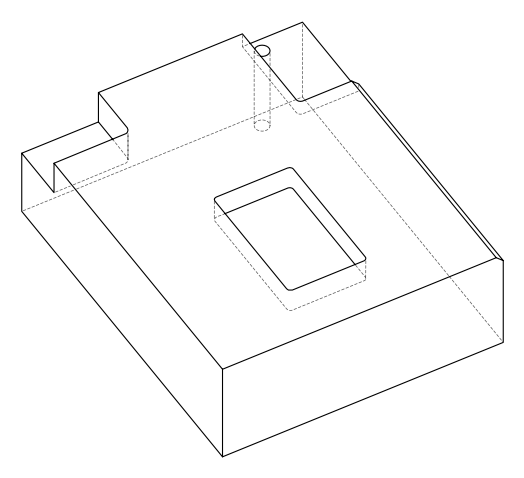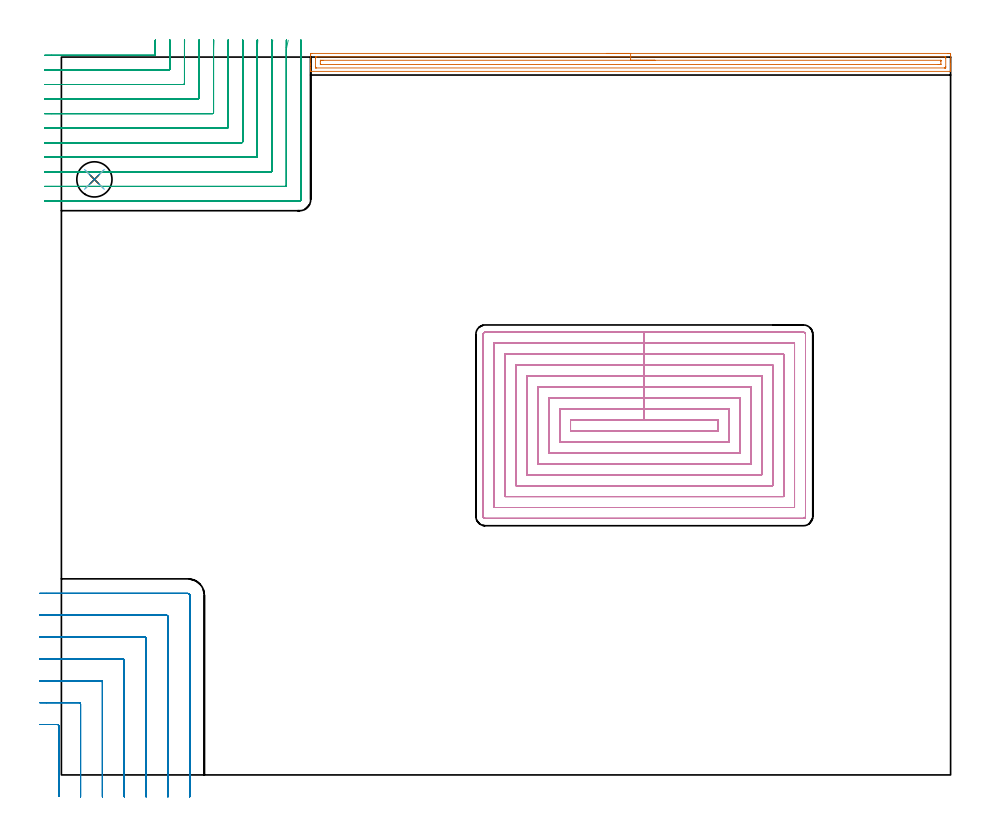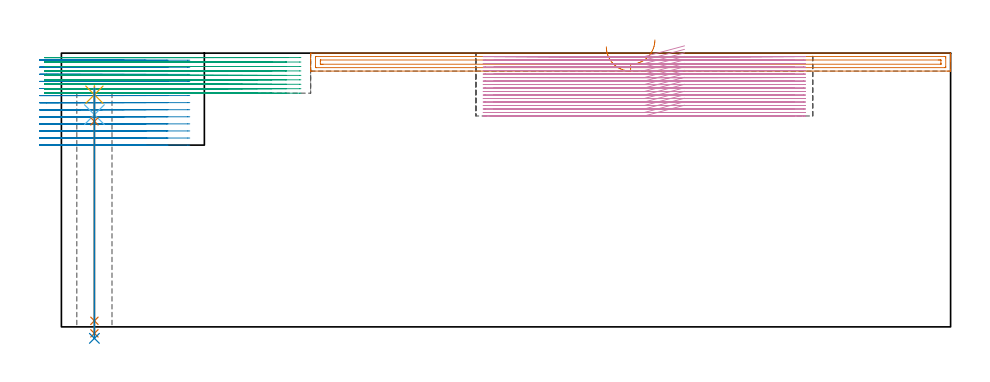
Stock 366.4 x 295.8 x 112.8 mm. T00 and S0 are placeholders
(PLAN: 8 operations, 7 tool changes, 142.6 min)
(1 AREA_MILL | FG_CHAMFER_SURFACE | UGT0205_001 | 6.53 min | 7349 mm3)
(2 MILL_CORNER_NOTCH_RECTANGULAR | CORNER_NOTCH_RECTANGULAR | NXT0201_011 | Follow Part, ap 3, ae 75% | 18.9 min | 180014 mm3)
(3 MILL_CORNER_NOTCH_RECTANGULAR_1 | CORNER_NOTCH_RECTANGULAR_1 | UGT0201_007 | Follow Part, ap 2, ae 75% | 24.54 min | 107086 mm3)
(4 MILL_RECTANGULAR_POCKET | POCKET_RECTANGULAR_STRAIGHT | NXT0201_008 | Follow Part, ap 1.5, ae 75% | 91.69 min | 297049 mm3)
(5 SPOT_DRILL | STEP1HOLE | NXT0321_9005460120000 | 0.03 min | 16 mm3)
(6 DRILL_BLIND_HOLE_INTO_CENTER | STEP1HOLE | NXT0301_030 | 0.05 min | 180 mm3)
(7 GUN_DRILL_THROUGH_HOLE | STEP1HOLE | UGT0307_001 | 0.47 min | 1703 mm3)
(8 SPADE_DRILL_TO_ENLARGE_THROUGH_HOLE | STEP1HOLE | UGT0306_005 | 0.42 min | 13968 mm3)
(TOOL UGT0205_001 | Chamfer Mill 20 x 3 x 45 deg. | D20 FL50 Z2)
(TOOL NXT0201_011 | ENDMILL 12mm [2P460-1200-NA 1630] | D12 FL38 Z6)
(TOOL UGT0201_007 | End Mill 8 mm | D8 FL19 Z4)
(TOOL NXT0201_008 | ENDMILL 6mm [2P460-0600-NA 1630] | D6 FL26 Z6)
(TOOL NXT0321_9005460120000 | NC Spot Drill, 142deg, 12mm, Carbide, Uncoated | D12 PA142 FL30 Z2)
(TOOL NXT0301_030 | Carbide Drill 5.9mm [860.1-0590-018A1-MM 2214] | D5.9 PA140 FL28 Z2)
(TOOL UGT0307_001 | Gun Drill 5 mm | D5 PA130 FL24 Z1)
(TOOL UGT0306_005 | Spade Drill 14.5mm | D14.5 PA132 FL10 Z2)
(OP 1 AREA_MILL)
G17 G21 G94 G90
T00 M6
G54
G17 G0 G90 X224.55 Y297.3 S1061 M3
G43 Z122.8 H0
Z115.4
G94 G1 X224.588 Z114.528 F250.
X224.702 Z113.664
X224.891 Z112.812
X225.153 Z111.98
X225.487 Z111.174
X225.89 Z110.4
X226.358 Z109.664
X226.89 Z108.972
X227.479 Z108.329
X228.122 Z107.74
X228.814 Z107.209
X229.55 Z106.74
X230.324 Z106.337
X231.13 Z106.003
X231.962 Z105.741
X232.814 Z105.552
X233.678 Z105.438
X234.55 Z105.4
X365.206
X365.79 Y297.299 Z105.401
X366.367 Y297.293 Z105.404
X366.393 Y297.291 Z105.406
X366.4 Y296.718 Z105.979
Y293.155 Z109.54
Y292.591 Z110.106
Y292.264 Z110.432
Y291.7 Z110.997
Y291.373 Z111.322
Y290.719 Z111.98
Y290.327 Z112.372
Y289.95 Z112.741
X366.39 Y289.902 Z112.788
X366.236 Y289.9 Z112.8
X102.864
X102.71 Y289.903 Z112.788
X102.707 Y289.948 Z112.743
X102.7 Y290.327 Z112.372
Y290.719 Z111.98
Y291.373 Z111.322
Y292.591 Z110.106
Y293.155 Z109.54
Y296.436 Z106.261
X102.702 Y296.718 Z105.979
X102.707 Y297.291 Z105.406
X102.733 Y297.293 Z105.404
X103.31 Y297.3 Z105.4
X234.55
Y295.886 Z106.814
X364.063 Y295.885 Z106.815
X364.181 Y295.883 Z106.817
X364.39 Y295.876 Z106.824
X364.393 Y295.827 Z106.873
X364.399 Y295.433 Z107.267
Y291.87 Z110.83
X364.393 Y291.373 Z111.327
X364.39 Y291.33 Z111.37
X364.239 Y291.32 Z111.38
X364.122 Y291.315 Z111.385
X364.063 Y291.314 Z111.386
X364.004
X105.037 Y291.315 Z111.385
X104.919 Y291.317 Z111.383
X104.71 Y291.324 Z111.376
X104.707 Y291.373 Z111.327
X104.701 Y291.767 Z110.933
Y295.33 Z107.37
X104.707 Y295.827 Z106.873
X104.71 Y295.87 Z106.83
X104.861 Y295.88 Z106.82
X104.978 Y295.885 Z106.815
X105.037 Y295.886 Z106.814
X105.096
X234.55
Y294.472 Z108.228
X362.219 Y294.471 Z108.229
X362.361 Y294.47 Z108.23
X362.384 Y294.468 Z108.232
X362.389 Y294.466 Z108.234
X362.393 Y294.443 Z108.257
X362.397 Y294.347 Z108.353
X362.399 Y294.226 Z108.474
X362.4 Y294.045 Z108.655
X362.399 Y292.975 Z109.725
X362.393 Y292.793 Z109.907
X362.39 Y292.745 Z109.955
X362.375 Y292.735 Z109.965
X362.325 Y292.733 Z109.967
X362.219 Y292.731 Z109.969
X361.753 Y292.729 Z109.971
X361.326 Y292.728 Z109.972
X106.881 Y292.729 Z109.971
X106.739 Y292.73 Z109.97
X106.716 Y292.732 Z109.968
X106.711 Y292.734 Z109.966
X106.708 Y292.757 Z109.943
X106.703 Y292.853 Z109.847
X106.701 Y292.974 Z109.726
X106.7 Y293.155 Z109.545
X106.701 Y294.225 Z108.475
X106.707 Y294.407 Z108.293
X106.71 Y294.455 Z108.245
X106.725 Y294.465 Z108.235
X106.775 Y294.467 Z108.233
X106.881 Y294.469 Z108.231
X107.347 Y294.471 Z108.229
X107.774
X234.55 Y294.472 Z108.228
X235.422 Z108.267
X236.286 Z108.38
X237.138 Z108.569
X237.97 Z108.832
X238.776 Z109.165
X239.55 Z109.568
X240.286 Z110.037
X240.978 Z110.568
X241.621 Z111.157
X242.21 Z111.801
X242.742 Z112.493
X243.21 Z113.228
X243.613 Z114.002
X243.947 Z114.808
X244.209 Z115.64
X244.398 Z116.492
X244.512 Z117.357
X244.55 Z118.228
G0 Z122.8
M5
M2
(OP 2 MILL_CORNER_NOTCH_RECTANGULAR)
G17 G21 G94 G90
T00 M6
G54
G17 G0 G90 X-1.1 Y-8.898 S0 M3
G43 Z122.8 H1
Z109.885
G94 G1 Y-5.898 F250.
Y20.205 F500.
G3 X-1.695 Y20.8 R0.6
G1 X-6.
X-9. F250.
G0 Z122.8
X7.9 Y-9.
Z109.885
G1 Y-6.
Y29.204 F500.
G3 X7.304 Y29.8 R0.6
G1 X-6.
X-9. F250.
G0 Z122.8
X16.9 Y-9.
Z109.885
G1 Y-6.
Y38.204 F500.
G3 X16.304 Y38.8 R0.6
G1 X-6.
X-9. F250.
G0 Z122.8
X25.9 Y-9.
Z109.885
G1 Y-6.
Y47.204 F500.
G3 X25.304 Y47.8 R0.6
G1 X-6.
X-9. F250.
G0 Z122.8
X34.9 Y-9.
Z109.885
G1 Y-6.
Y56.204 F500.
G3 X34.304 Y56.8 R0.6
G1 X-6.
X-9. F250.
G0 Z122.8
X43.9 Y-9.
Z109.885
G1 Y-6.
Y65.203 F500.
G3 X43.303 Y65.8 R0.6
G1 X-6.
X-9. F250.
G0 Z122.8
X52.9 Y-9.
Z109.885
G1 Y-6.
Y74. F500.
G3 X52.1 Y74.8 R0.8
G1 X-6.
X-9. F250.
G0 Z122.8
X-1.1 Y-8.898
Z106.969
G1 Y-5.898
Y20.205 F500.
G3 X-1.695 Y20.8 R0.6
G1 X-6.
X-9. F250.
G0 Z122.8
X7.9 Y-9.
Z106.969
G1 Y-6.
Y29.204 F500.
G3 X7.304 Y29.8 R0.6
G1 X-6.
X-9. F250.
G0 Z122.8
X16.9 Y-9.
Z106.969
G1 Y-6.
Y38.204 F500.
G3 X16.304 Y38.8 R0.6
G1 X-6.
X-9. F250.
G0 Z122.8
X25.9 Y-9.
Z106.969
G1 Y-6.
Y47.204 F500.
G3 X25.304 Y47.8 R0.6
G1 X-6.
X-9. F250.
G0 Z122.8
X34.9 Y-9.
Z106.969
G1 Y-6.
Y56.204 F500.
G3 X34.304 Y56.8 R0.6
G1 X-6.
X-9. F250.
G0 Z122.8
X43.9 Y-9.
Z106.969
G1 Y-6.
Y65.203 F500.
G3 X43.303 Y65.8 R0.6
G1 X-6.
X-9. F250.
G0 Z122.8
X52.9 Y-9.
Z106.969
G1 Y-6.
Y74. F500.
G3 X52.1 Y74.8 R0.8
G1 X-6.
X-9. F250.
G0 Z122.8
X-1.1 Y-8.898
Z104.054
G1 Y-5.898
Y20.205 F500.
G3 X-1.695 Y20.8 R0.6
G1 X-6.
X-9. F250.
G0 Z122.8
X7.9 Y-9.
Z104.054
G1 Y-6.
Y29.204 F500.
G3 X7.304 Y29.8 R0.6
G1 X-6.
X-9. F250.
G0 Z122.8
X16.9 Y-9.
Z104.054
G1 Y-6.
Y38.204 F500.
G3 X16.304 Y38.8 R0.6
G1 X-6.
X-9. F250.
G0 Z122.8
X25.9 Y-9.
Z104.054
G1 Y-6.
Y47.204 F500.
G3 X25.304 Y47.8 R0.6
G1 X-6.
X-9. F250.
G0 Z122.8
X34.9 Y-9.
Z104.054
G1 Y-6.
Y56.204 F500.
G3 X34.304 Y56.8 R0.6
G1 X-6.
X-9. F250.
G0 Z122.8
X43.9 Y-9.
Z104.054
G1 Y-6.
Y65.204 F500.
G3 X43.304 Y65.8 R0.6
G1 X-6.
X-9. F250.
G0 Z122.8
X52.9 Y-9.
Z104.054
G1 Y-6.
Y74. F500.
G3 X52.1 Y74.8 R0.8
G1 X-6.
X-9. F250.
G0 Z122.8
X-1.1 Y-8.898
Z101.138
G1 Y-5.898
Y20.205 F500.
G3 X-1.695 Y20.8 R0.6
G1 X-6.
X-9. F250.
G0 Z122.8
X7.9 Y-9.
Z101.138
G1 Y-6.
Y29.204 F500.
G3 X7.304 Y29.8 R0.6
G1 X-6.
X-9. F250.
G0 Z122.8
X16.9 Y-9.
Z101.138
G1 Y-6.
Y38.204 F500.
G3 X16.304 Y38.8 R0.6
G1 X-6.
X-9. F250.
G0 Z122.8
X25.9 Y-9.
Z101.138
G1 Y-6.
Y47.204 F500.
G3 X25.304 Y47.8 R0.6
G1 X-6.
X-9. F250.
G0 Z122.8
X34.9 Y-9.
Z101.138
G1 Y-6.
Y56.204 F500.
G3 X34.304 Y56.8 R0.6
G1 X-6.
X-9. F250.
G0 Z122.8
X43.9 Y-9.
Z101.138
G1 Y-6.
Y65.204 F500.
G3 X43.304 Y65.8 R0.6
G1 X-6.
X-9. F250.
G0 Z122.8
X52.9 Y-9.
Z101.138
G1 Y-6.
Y74. F500.
G3 X52.1 Y74.8 R0.8
G1 X-6.
X-9. F250.
G0 Z122.8
X-1.1 Y-8.898
Z98.223
G1 Y-5.898
Y20.205 F500.
G3 X-1.695 Y20.8 R0.6
G1 X-6.
X-9. F250.
G0 Z122.8
X7.9 Y-9.
Z98.223
G1 Y-6.
Y29.204 F500.
G3 X7.304 Y29.8 R0.6
G1 X-6.
X-9. F250.
G0 Z122.8
X16.9 Y-9.
Z98.223
G1 Y-6.
Y38.204 F500.
G3 X16.304 Y38.8 R0.6
G1 X-6.
X-9. F250.
G0 Z122.8
X25.9 Y-9.
Z98.223
G1 Y-6.
Y47.204 F500.
G3 X25.304 Y47.8 R0.6
G1 X-6.
X-9. F250.
G0 Z122.8
X34.9 Y-9.
Z98.223
G1 Y-6.
Y56.204 F500.
G3 X34.304 Y56.8 R0.6
G1 X-6.
X-9. F250.
G0 Z122.8
X43.9 Y-9.
Z98.223
G1 Y-6.
Y65.204 F500.
G3 X43.304 Y65.8 R0.6
G1 X-6.
X-9. F250.
G0 Z122.8
X52.9 Y-9.
Z98.223
G1 Y-6.
Y74. F500.
G3 X52.1 Y74.8 R0.8
G1 X-6.
X-9. F250.
G0 Z122.8
X-1.1 Y-8.898
Z95.308
G1 Y-5.898
Y20.205 F500.
G3 X-1.695 Y20.8 R0.6
G1 X-6.
X-9. F250.
G0 Z122.8
X7.9 Y-9.
Z95.308
G1 Y-6.
Y29.204 F500.
G3 X7.304 Y29.8 R0.6
G1 X-6.
X-9. F250.
G0 Z122.8
X16.9 Y-9.
Z95.308
G1 Y-6.
Y38.204 F500.
G3 X16.304 Y38.8 R0.6
G1 X-6.
X-9. F250.
G0 Z122.8
X25.9 Y-9.
Z95.308
G1 Y-6.
Y47.204 F500.
G3 X25.304 Y47.8 R0.6
G1 X-6.
X-9. F250.
G0 Z122.8
X34.9 Y-9.
Z95.308
G1 Y-6.
Y56.204 F500.
G3 X34.304 Y56.8 R0.6
G1 X-6.
X-9. F250.
G0 Z122.8
X43.9 Y-9.
Z95.308
G1 Y-6.
Y65.204 F500.
G3 X43.304 Y65.8 R0.6
G1 X-6.
X-9. F250.
G0 Z122.8
X52.9 Y-9.
Z95.308
G1 Y-6.
Y74. F500.
G3 X52.1 Y74.8 R0.8
G1 X-6.
X-9. F250.
G0 Z122.8
X-1.1 Y-8.898
Z92.392
G1 Y-5.898
Y20.205 F500.
G3 X-1.695 Y20.8 R0.6
G1 X-6.
X-9. F250.
G0 Z122.8
X7.9 Y-9.
Z92.392
G1 Y-6.
Y29.204 F500.
G3 X7.304 Y29.8 R0.6
G1 X-6.
X-9. F250.
G0 Z122.8
X16.9 Y-9.
Z92.392
G1 Y-6.
Y38.204 F500.
G3 X16.304 Y38.8 R0.6
G1 X-6.
X-9. F250.
G0 Z122.8
X25.9 Y-9.
Z92.392
G1 Y-6.
Y47.204 F500.
G3 X25.304 Y47.8 R0.6
G1 X-6.
X-9. F250.
G0 Z122.8
X34.9 Y-9.
Z92.392
G1 Y-6.
Y56.204 F500.
G3 X34.304 Y56.8 R0.6
G1 X-6.
X-9. F250.
G0 Z122.8
X43.9 Y-9.
Z92.392
G1 Y-6.
Y65.204 F500.
G3 X43.304 Y65.8 R0.6
G1 X-6.
X-9. F250.
G0 Z122.8
X52.9 Y-9.
Z92.392
G1 Y-6.
Y74. F500.
G3 X52.1 Y74.8 R0.8
G1 X-6.
X-9. F250.
G0 Z122.8
X-1.1 Y-8.898
Z89.477
G1 Y-5.898
Y20.205 F500.
G3 X-1.695 Y20.8 R0.6
G1 X-6.
X-9. F250.
G0 Z122.8
X7.9 Y-9.
Z89.477
G1 Y-6.
Y29.204 F500.
G3 X7.304 Y29.8 R0.6
G1 X-6.
X-9. F250.
G0 Z122.8
X16.9 Y-9.
Z89.477
G1 Y-6.
Y38.204 F500.
G3 X16.304 Y38.8 R0.6
G1 X-6.
X-9. F250.
G0 Z122.8
X25.9 Y-9.
Z89.477
G1 Y-6.
Y47.204 F500.
G3 X25.304 Y47.8 R0.6
G1 X-6.
X-9. F250.
G0 Z122.8
X34.9 Y-9.
Z89.477
G1 Y-6.
Y56.204 F500.
G3 X34.304 Y56.8 R0.6
G1 X-6.
X-9. F250.
G0 Z122.8
X43.9 Y-9.
Z89.477
G1 Y-6.
Y65.204 F500.
G3 X43.304 Y65.8 R0.6
G1 X-6.
X-9. F250.
G0 Z122.8
X52.9 Y-9.
Z89.477
G1 Y-6.
Y74. F500.
G3 X52.1 Y74.8 R0.8
G1 X-6.
X-9. F250.
G0 Z122.8
X-1.1 Y-8.898
Z86.562
G1 Y-5.898
Y20.205 F500.
G3 X-1.695 Y20.8 R0.6
G1 X-6.
X-9. F250.
G0 Z122.8
X7.9 Y-9.
Z86.562
G1 Y-6.
Y29.204 F500.
G3 X7.304 Y29.8 R0.6
G1 X-6.
X-9. F250.
G0 Z122.8
X16.9 Y-9.
Z86.562
G1 Y-6.
Y38.204 F500.
G3 X16.304 Y38.8 R0.6
G1 X-6.
X-9. F250.
G0 Z122.8
X25.9 Y-9.
Z86.562
G1 Y-6.
Y47.204 F500.
G3 X25.304 Y47.8 R0.6
G1 X-6.
X-9. F250.
G0 Z122.8
X34.9 Y-9.
Z86.562
G1 Y-6.
Y56.204 F500.
G3 X34.304 Y56.8 R0.6
G1 X-6.
X-9. F250.
G0 Z122.8
X43.9 Y-9.
Z86.562
G1 Y-6.
Y65.204 F500.
G3 X43.304 Y65.8 R0.6
G1 X-6.
X-9. F250.
G0 Z122.8
X52.9 Y-9.
Z86.562
G1 Y-6.
Y74. F500.
G3 X52.1 Y74.8 R0.8
G1 X-6.
X-9. F250.
G0 Z122.8
X-1.1 Y-8.898
Z83.646
G1 Y-5.898
Y20.205 F500.
G3 X-1.695 Y20.8 R0.6
G1 X-6.
X-9. F250.
G0 Z122.8
X7.9 Y-9.
Z83.646
G1 Y-6.
Y29.204 F500.
G3 X7.304 Y29.8 R0.6
G1 X-6.
X-9. F250.
G0 Z122.8
X16.9 Y-9.
Z83.646
G1 Y-6.
Y38.204 F500.
G3 X16.304 Y38.8 R0.6
G1 X-6.
X-9. F250.
G0 Z122.8
X25.9 Y-9.
Z83.646
G1 Y-6.
Y47.204 F500.
G3 X25.304 Y47.8 R0.6
G1 X-6.
X-9. F250.
G0 Z122.8
X34.9 Y-9.
Z83.646
G1 Y-6.
Y56.204 F500.
G3 X34.304 Y56.8 R0.6
G1 X-6.
X-9. F250.
G0 Z122.8
X43.9 Y-9.
Z83.646
G1 Y-6.
Y65.204 F500.
G3 X43.304 Y65.8 R0.6
G1 X-6.
X-9. F250.
G0 Z122.8
X52.9 Y-9.
Z83.646
G1 Y-6.
Y74. F500.
G3 X52.1 Y74.8 R0.8
G1 X-6.
X-9. F250.
G0 Z122.8
X-1.1 Y-8.898
Z80.731
G1 Y-5.898
Y20.205 F500.
G3 X-1.695 Y20.8 R0.6
G1 X-6.
X-9. F250.
G0 Z122.8
X7.9 Y-9.
Z80.731
G1 Y-6.
Y29.204 F500.
G3 X7.304 Y29.8 R0.6
G1 X-6.
X-9. F250.
G0 Z122.8
X16.9 Y-9.
Z80.731
G1 Y-6.
Y38.204 F500.
G3 X16.304 Y38.8 R0.6
G1 X-6.
X-9. F250.
G0 Z122.8
X25.9 Y-9.
Z80.731
G1 Y-6.
Y47.204 F500.
G3 X25.304 Y47.8 R0.6
G1 X-6.
X-9. F250.
G0 Z122.8
X34.9 Y-9.
Z80.731
G1 Y-6.
Y56.204 F500.
G3 X34.304 Y56.8 R0.6
G1 X-6.
X-9. F250.
G0 Z122.8
X43.9 Y-9.
Z80.731
G1 Y-6.
Y65.204 F500.
G3 X43.304 Y65.8 R0.6
G1 X-6.
X-9. F250.
G0 Z122.8
X52.9 Y-9.
Z80.731
G1 Y-6.
Y74. F500.
G3 X52.1 Y74.8 R0.8
G1 X-6.
X-9. F250.
G0 Z122.8
X-1.1 Y-8.898
Z77.815
G1 Y-5.898
Y20.205 F500.
G3 X-1.695 Y20.8 R0.6
G1 X-6.
X-9. F250.
G0 Z122.8
X7.9 Y-9.
Z77.815
G1 Y-6.
Y29.204 F500.
G3 X7.304 Y29.8 R0.6
G1 X-6.
X-9. F250.
G0 Z122.8
X16.9 Y-9.
Z77.815
G1 Y-6.
Y38.204 F500.
G3 X16.304 Y38.8 R0.6
G1 X-6.
X-9. F250.
G0 Z122.8
X25.9 Y-9.
Z77.815
G1 Y-6.
Y47.204 F500.
G3 X25.304 Y47.8 R0.6
G1 X-6.
X-9. F250.
G0 Z122.8
X34.9 Y-9.
Z77.815
G1 Y-6.
Y56.204 F500.
G3 X34.304 Y56.8 R0.6
G1 X-6.
X-9. F250.
G0 Z122.8
X43.9 Y-9.
Z77.815
G1 Y-6.
Y65.204 F500.
G3 X43.304 Y65.8 R0.6
G1 X-6.
X-9. F250.
G0 Z122.8
X52.9 Y-9.
Z77.815
G1 Y-6.
Y74. F500.
G3 X52.1 Y74.8 R0.8
G1 X-6.
X-9. F250.
G0 Z122.8
X-1.1 Y-8.898
Z74.9
G1 Y-5.898
Y20.205 F500.
G3 X-1.695 Y20.8 R0.6
G1 X-6.
X-9. F250.
G0 Z122.8
X7.9 Y-9.
Z74.9
G1 Y-6.
Y29.204 F500.
G3 X7.304 Y29.8 R0.6
G1 X-6.
X-9. F250.
G0 Z122.8
X16.9 Y-9.
Z74.9
G1 Y-6.
Y38.204 F500.
G3 X16.304 Y38.8 R0.6
G1 X-6.
X-9. F250.
G0 Z122.8
X25.9 Y-9.
Z74.9
G1 Y-6.
Y47.204 F500.
G3 X25.304 Y47.8 R0.6
G1 X-6.
X-9. F250.
G0 Z122.8
X34.9 Y-9.
Z74.9
G1 Y-6.
Y56.204 F500.
G3 X34.304 Y56.8 R0.6
G1 X-6.
X-9. F250.
G0 Z122.8
X43.9 Y-9.
Z74.9
G1 Y-6.
Y65.204 F500.
G3 X43.304 Y65.8 R0.6
G1 X-6.
X-9. F250.
G0 Z122.8
X52.9 Y-9.
Z74.9
G1 Y-6.
Y74. F500.
G3 X52.1 Y74.8 R0.8
G1 X-6.
X-9. F250.
G0 Z122.8
M5
M2
(OP 3 MILL_CORNER_NOTCH_RECTANGULAR_1)
G17 G21 G94 G90
T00 M6
G54
G17 G0 G90 X-6.938 Y296.5 S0 M3
G43 Z122.8 H0
Z110.967
G94 G1 X-3.938 F250.
X38.305 F500.
G3 X38.7 Y296.895 R0.4
G1 Y298.532
G2 X38.713 Y299.8 R60.
G1 X38.777 Y302.799 F250.
G0 Z122.8
X-7. Y290.5
Z110.967
G1 X-4.
X44.304 F500.
G3 X44.7 Y290.896 R0.4
G1 Y298.532
G2 X44.715 Y299.8 R54.
G1 X44.785 Y302.799 F250.
G0 Z122.8
X-7. Y284.5
Z110.967
G1 X-4.
X50.304 F500.
G3 X50.7 Y284.896 R0.4
G1 Y298.532
G2 X50.717 Y299.8 R48.
G1 X50.796 Y302.799 F250.
G0 Z122.8
X-7. Y278.5
Z110.967
G1 X-4.
X56.304 F500.
G3 X56.7 Y278.896 R0.4
G1 Y298.532
G2 X56.719 Y299.8 R42.
G1 X56.81 Y302.799 F250.
G0 Z122.8
X-7. Y272.5
Z110.967
G1 X-4.
X62.304 F500.
G3 X62.7 Y272.896 R0.4
G1 Y298.532
G2 X62.722 Y299.8 R36.
G1 X62.828 Y302.798 F250.
G0 Z122.8
X-7. Y266.5
Z110.967
G1 X-4.
X68.304 F500.
G3 X68.7 Y266.896 R0.4
G1 Y298.532
G2 X68.727 Y299.8 R30.
G1 X68.854 Y302.797 F250.
G0 Z122.8
X-7. Y260.5
Z110.967
G1 X-4.
X74.303 F500.
G3 X74.7 Y260.897 R0.4
G1 Y298.532
G2 X74.734 Y299.8 R24.
G1 X74.892 Y302.796 F250.
G0 Z122.8
X-7. Y254.5
Z110.967
G1 X-4.
X80.303 F500.
G3 X80.7 Y254.897 R0.4
G1 Y298.532
G2 X80.745 Y299.8 R18.
G1 X80.956 Y302.793 F250.
G0 Z122.8
X-7. Y248.5
Z110.967
G1 X-4.
X86.303 F500.
G3 X86.7 Y248.897 R0.4
G1 Y298.532
G2 X86.767 Y299.8 R12.
G1 X87.084 Y302.783 F250.
G0 Z122.8
X-7. Y242.5
Z110.967
G1 X-4.
X92.303 F500.
G3 X92.7 Y242.897 R0.4
G1 Y298.532
G2 X92.835 Y299.8 R6.
G1 X93.469 Y302.732 F250.
G0 Z122.8
X-7. Y236.5
Z110.967
G1 X-4.
X98.2 F500.
G3 X98.7 Y237. R0.5
G1 Y298.532
Y301.532 F250.
G0 Z122.8
X-6.938 Y296.5
Z109.133
G1 X-3.938
X38.305 F500.
G3 X38.7 Y296.895 R0.4
G1 Y299.661
Y299.8
X38.707 Y302.8 F250.
G0 Z122.8
X-7. Y290.5
Z109.133
G1 X-4.
X44.304 F500.
G3 X44.7 Y290.896 R0.4
G1 Y299.661
Y299.8
X44.708 Y302.8 F250.
G0 Z122.8
X-7. Y284.5
Z109.133
G1 X-4.
X50.304 F500.
G3 X50.7 Y284.896 R0.4
G1 Y299.661
Y299.8
X50.709 Y302.8 F250.
G0 Z122.8
X-7. Y278.5
Z109.133
G1 X-4.
X56.304 F500.
G3 X56.7 Y278.896 R0.4
G1 Y299.661
Y299.8
X56.71 Y302.8 F250.
G0 Z122.8
X-7. Y272.5
Z109.133
G1 X-4.
X62.304 F500.
G3 X62.7 Y272.896 R0.4
G1 Y299.661
Y299.8
X62.712 Y302.8 F250.
G0 Z122.8
X-7. Y266.5
Z109.133
G1 X-4.
X68.304 F500.
G3 X68.7 Y266.896 R0.4
G1 Y299.661
Y299.8
X68.714 Y302.8 F250.
G0 Z122.8
X-7. Y260.5
Z109.133
G1 X-4.
X74.303 F500.
G3 X74.7 Y260.897 R0.4
G1 Y299.661
Y299.8
X74.718 Y302.8 F250.
G0 Z122.8
X-7. Y254.5
Z109.133
G1 X-4.
X80.303 F500.
G3 X80.7 Y254.897 R0.4
G1 Y299.661
X80.701 Y299.8
X80.724 Y302.8 F250.
G0 Z122.8
X-7. Y248.5
Z109.133
G1 X-4.
X86.303 F500.
G3 X86.7 Y248.897 R0.4
G1 Y299.661
X86.701 Y299.8
X86.736 Y302.8 F250.
G0 Z122.8
X-7. Y242.5
Z109.133
G1 X-4.
X92.303 F500.
G3 X92.7 Y242.897 R0.4
G1 Y299.661
X92.702 Y299.8
X92.771 Y302.799 F250.
G0 Z122.8
X-7. Y236.5
Z109.133
G1 X-4.
X98.2 F500.
G3 X98.7 Y237. R0.5
G1 Y299.661
Y302.661 F250.
G0 Z122.8
X-6.938 Y296.5
Z107.3
G1 X-3.938
X38.305 F500.
G3 X38.7 Y296.895 R0.4
G1 Y299.8
Y302.8 F250.
G0 Z122.8
X-7. Y290.5
Z107.3
G1 X-4.
X44.304 F500.
G3 X44.7 Y290.896 R0.4
G1 Y299.8
Y302.8 F250.
G0 Z122.8
X-7. Y284.5
Z107.3
G1 X-4.
X50.304 F500.
G3 X50.7 Y284.896 R0.4
G1 Y299.8
Y302.8 F250.
G0 Z122.8
X-7. Y278.5
Z107.3
G1 X-4.
X56.304 F500.
G3 X56.7 Y278.896 R0.4
G1 Y299.8
Y302.8 F250.
G0 Z122.8
X-7. Y272.5
Z107.3
G1 X-4.
X62.304 F500.
G3 X62.7 Y272.896 R0.4
G1 Y299.8
Y302.8 F250.
G0 Z122.8
X-7. Y266.5
Z107.3
G1 X-4.
X68.304 F500.
G3 X68.7 Y266.896 R0.4
G1 Y299.8
Y302.8 F250.
G0 Z122.8
X-7. Y260.5
Z107.3
G1 X-4.
X74.303 F500.
G3 X74.7 Y260.897 R0.4
G1 Y299.8
Y302.8 F250.
G0 Z122.8
X-7. Y254.5
Z107.3
G1 X-4.
X80.303 F500.
G3 X80.7 Y254.897 R0.4
G1 Y299.8
Y302.8 F250.
G0 Z122.8
X-7. Y248.5
Z107.3
G1 X-4.
X86.303 F500.
G3 X86.7 Y248.897 R0.4
G1 Y299.8
Y302.8 F250.
G0 Z122.8
X-7. Y242.5
Z107.3
G1 X-4.
X92.303 F500.
G3 X92.7 Y242.897 R0.4
G1 Y299.8
Y302.8 F250.
G0 Z122.8
X-7. Y236.5
Z107.3
G1 X-4.
X98.2 F500.
G3 X98.7 Y237. R0.5
G1 Y299.8
Y302.8 F250.
G0 Z122.8
X-6.938 Y296.5
Z105.467
G1 X-3.938
X38.305 F500.
G3 X38.7 Y296.895 R0.4
G1 Y299.8
Y302.8 F250.
G0 Z122.8
X-7. Y290.5
Z105.467
G1 X-4.
X44.304 F500.
G3 X44.7 Y290.896 R0.4
G1 Y299.8
Y302.8 F250.
G0 Z122.8
X-7. Y284.5
Z105.467
G1 X-4.
X50.304 F500.
G3 X50.7 Y284.896 R0.4
G1 Y299.8
Y302.8 F250.
G0 Z122.8
X-7. Y278.5
Z105.467
G1 X-4.
X56.304 F500.
G3 X56.7 Y278.896 R0.4
G1 Y299.8
Y302.8 F250.
G0 Z122.8
X-7. Y272.5
Z105.467
G1 X-4.
X62.304 F500.
G3 X62.7 Y272.896 R0.4
G1 Y299.8
Y302.8 F250.
G0 Z122.8
X-7. Y266.5
Z105.467
G1 X-4.
X68.304 F500.
G3 X68.7 Y266.896 R0.4
G1 Y299.8
Y302.8 F250.
G0 Z122.8
X-7. Y260.5
Z105.467
G1 X-4.
X74.303 F500.
G3 X74.7 Y260.897 R0.4
G1 Y299.8
Y302.8 F250.
G0 Z122.8
X-7. Y254.5
Z105.467
G1 X-4.
X80.303 F500.
G3 X80.7 Y254.897 R0.4
G1 Y299.8
Y302.8 F250.
G0 Z122.8
X-7. Y248.5
Z105.467
G1 X-4.
X86.303 F500.
G3 X86.7 Y248.897 R0.4
G1 Y299.8
Y302.8 F250.
G0 Z122.8
X-7. Y242.5
Z105.467
G1 X-4.
X92.303 F500.
G3 X92.7 Y242.897 R0.4
G1 Y299.8
Y302.8 F250.
G0 Z122.8
X-7. Y236.5
Z105.467
G1 X-4.
X98.2 F500.
G3 X98.7 Y237. R0.5
G1 Y299.8
Y302.8 F250.
G0 Z122.8
X-6.938 Y296.5
Z103.633
G1 X-3.938
X38.305 F500.
G3 X38.7 Y296.895 R0.4
G1 Y299.8
Y302.8 F250.
G0 Z122.8
X-7. Y290.5
Z103.633
G1 X-4.
X44.304 F500.
G3 X44.7 Y290.896 R0.4
G1 Y299.8
Y302.8 F250.
G0 Z122.8
X-7. Y284.5
Z103.633
G1 X-4.
X50.304 F500.
G3 X50.7 Y284.896 R0.4
G1 Y299.8
Y302.8 F250.
G0 Z122.8
X-7. Y278.5
Z103.633
G1 X-4.
X56.304 F500.
G3 X56.7 Y278.896 R0.4
G1 Y299.8
Y302.8 F250.
G0 Z122.8
X-7. Y272.5
Z103.633
G1 X-4.
X62.304 F500.
G3 X62.7 Y272.896 R0.4
G1 Y299.8
Y302.8 F250.
G0 Z122.8
X-7. Y266.5
Z103.633
G1 X-4.
X68.304 F500.
G3 X68.7 Y266.896 R0.4
G1 Y299.8
Y302.8 F250.
G0 Z122.8
X-7. Y260.5
Z103.633
G1 X-4.
X74.303 F500.
G3 X74.7 Y260.897 R0.4
G1 Y299.8
Y302.8 F250.
G0 Z122.8
X-7. Y254.5
Z103.633
G1 X-4.
X80.303 F500.
G3 X80.7 Y254.897 R0.4
G1 Y299.8
Y302.8 F250.
G0 Z122.8
X-7. Y248.5
Z103.633
G1 X-4.
X86.303 F500.
G3 X86.7 Y248.897 R0.4
G1 Y299.8
Y302.8 F250.
G0 Z122.8
X-7. Y242.5
Z103.633
G1 X-4.
X92.303 F500.
G3 X92.7 Y242.897 R0.4
G1 Y299.8
Y302.8 F250.
G0 Z122.8
X-7. Y236.5
Z103.633
G1 X-4.
X98.2 F500.
G3 X98.7 Y237. R0.5
G1 Y299.8
Y302.8 F250.
G0 Z122.8
X-6.938 Y296.5
Z101.8
G1 X-3.938
X38.305 F500.
G3 X38.7 Y296.895 R0.4
G1 Y299.8
Y302.8 F250.
G0 Z122.8
X-7. Y290.5
Z101.8
G1 X-4.
X44.304 F500.
G3 X44.7 Y290.896 R0.4
G1 Y299.8
Y302.8 F250.
G0 Z122.8
X-7. Y284.5
Z101.8
G1 X-4.
X50.304 F500.
G3 X50.7 Y284.896 R0.4
G1 Y299.8
Y302.8 F250.
G0 Z122.8
X-7. Y278.5
Z101.8
G1 X-4.
X56.304 F500.
G3 X56.7 Y278.896 R0.4
G1 Y299.8
Y302.8 F250.
G0 Z122.8
X-7. Y272.5
Z101.8
G1 X-4.
X62.304 F500.
G3 X62.7 Y272.896 R0.4
G1 Y299.8
Y302.8 F250.
G0 Z122.8
X-7. Y266.5
Z101.8
G1 X-4.
X68.304 F500.
G3 X68.7 Y266.896 R0.4
G1 Y299.8
Y302.8 F250.
G0 Z122.8
X-7. Y260.5
Z101.8
G1 X-4.
X74.303 F500.
G3 X74.7 Y260.897 R0.4
G1 Y299.8
Y302.8 F250.
G0 Z122.8
X-7. Y254.5
Z101.8
G1 X-4.
X80.303 F500.
G3 X80.7 Y254.897 R0.4
G1 Y299.8
Y302.8 F250.
G0 Z122.8
X-7. Y248.5
Z101.8
G1 X-4.
X86.303 F500.
G3 X86.7 Y248.897 R0.4
G1 Y299.8
Y302.8 F250.
G0 Z122.8
X-7. Y242.5
Z101.8
G1 X-4.
X92.303 F500.
G3 X92.7 Y242.897 R0.4
G1 Y299.8
Y302.8 F250.
G0 Z122.8
X-7. Y236.5
Z101.8
G1 X-4.
X98.2 F500.
G3 X98.7 Y237. R0.5
G1 Y299.8
Y302.8 F250.
G0 Z122.8
X-6.938 Y296.5
Z99.967
G1 X-3.938
X38.305 F500.
G3 X38.7 Y296.895 R0.4
G1 Y299.8
Y302.8 F250.
G0 Z122.8
X-7. Y290.5
Z99.967
G1 X-4.
X44.304 F500.
G3 X44.7 Y290.896 R0.4
G1 Y299.8
Y302.8 F250.
G0 Z122.8
X-7. Y284.5
Z99.967
G1 X-4.
X50.304 F500.
G3 X50.7 Y284.896 R0.4
G1 Y299.8
Y302.8 F250.
G0 Z122.8
X-7. Y278.5
Z99.967
G1 X-4.
X56.304 F500.
G3 X56.7 Y278.896 R0.4
G1 Y299.8
Y302.8 F250.
G0 Z122.8
X-7. Y272.5
Z99.967
G1 X-4.
X62.304 F500.
G3 X62.7 Y272.896 R0.4
G1 Y299.8
Y302.8 F250.
G0 Z122.8
X-7. Y266.5
Z99.967
G1 X-4.
X68.304 F500.
G3 X68.7 Y266.896 R0.4
G1 Y299.8
Y302.8 F250.
G0 Z122.8
X-7. Y260.5
Z99.967
G1 X-4.
X74.303 F500.
G3 X74.7 Y260.897 R0.4
G1 Y299.8
Y302.8 F250.
G0 Z122.8
X-7. Y254.5
Z99.967
G1 X-4.
X80.303 F500.
G3 X80.7 Y254.897 R0.4
G1 Y299.8
Y302.8 F250.
G0 Z122.8
X-7. Y248.5
Z99.967
G1 X-4.
X86.303 F500.
G3 X86.7 Y248.897 R0.4
G1 Y299.8
Y302.8 F250.
G0 Z122.8
X-7. Y242.5
Z99.967
G1 X-4.
X92.303 F500.
G3 X92.7 Y242.897 R0.4
G1 Y299.8
Y302.8 F250.
G0 Z122.8
X-7. Y236.5
Z99.967
G1 X-4.
X98.2 F500.
G3 X98.7 Y237. R0.5
G1 Y299.8
Y302.8 F250.
G0 Z122.8
X-6.938 Y296.5
Z98.133
G1 X-3.938
X38.305 F500.
G3 X38.7 Y296.895 R0.4
G1 Y299.8
Y302.8 F250.
G0 Z122.8
X-7. Y290.5
Z98.133
G1 X-4.
X44.304 F500.
G3 X44.7 Y290.896 R0.4
G1 Y299.8
Y302.8 F250.
G0 Z122.8
X-7. Y284.5
Z98.133
G1 X-4.
X50.304 F500.
G3 X50.7 Y284.896 R0.4
G1 Y299.8
Y302.8 F250.
G0 Z122.8
X-7. Y278.5
Z98.133
G1 X-4.
X56.304 F500.
G3 X56.7 Y278.896 R0.4
G1 Y299.8
Y302.8 F250.
G0 Z122.8
X-7. Y272.5
Z98.133
G1 X-4.
X62.304 F500.
G3 X62.7 Y272.896 R0.4
G1 Y299.8
Y302.8 F250.
G0 Z122.8
X-7. Y266.5
Z98.133
G1 X-4.
X68.304 F500.
G3 X68.7 Y266.896 R0.4
G1 Y299.8
Y302.8 F250.
G0 Z122.8
X-7. Y260.5
Z98.133
G1 X-4.
X74.303 F500.
G3 X74.7 Y260.897 R0.4
G1 Y299.8
Y302.8 F250.
G0 Z122.8
X-7. Y254.5
Z98.133
G1 X-4.
X80.303 F500.
G3 X80.7 Y254.897 R0.4
G1 Y299.8
Y302.8 F250.
G0 Z122.8
X-7. Y248.5
Z98.133
G1 X-4.
X86.303 F500.
G3 X86.7 Y248.897 R0.4
G1 Y299.8
Y302.8 F250.
G0 Z122.8
X-7. Y242.5
Z98.133
G1 X-4.
X92.303 F500.
G3 X92.7 Y242.897 R0.4
G1 Y299.8
Y302.8 F250.
G0 Z122.8
X-7. Y236.5
Z98.133
G1 X-4.
X98.2 F500.
G3 X98.7 Y237. R0.5
G1 Y299.8
Y302.8 F250.
G0 Z122.8
X-6.938 Y296.5
Z96.3
G1 X-3.938
X38.305 F500.
G3 X38.7 Y296.895 R0.4
G1 Y299.8
Y302.8 F250.
G0 Z122.8
X-7. Y290.5
Z96.3
G1 X-4.
X44.304 F500.
G3 X44.7 Y290.896 R0.4
G1 Y299.8
Y302.8 F250.
G0 Z122.8
X-7. Y284.5
Z96.3
G1 X-4.
X50.304 F500.
G3 X50.7 Y284.896 R0.4
G1 Y299.8
Y302.8 F250.
G0 Z122.8
X-7. Y278.5
Z96.3
G1 X-4.
X56.304 F500.
G3 X56.7 Y278.896 R0.4
G1 Y299.8
Y302.8 F250.
G0 Z122.8
X-7. Y272.5
Z96.3
G1 X-4.
X62.304 F500.
G3 X62.7 Y272.896 R0.4
G1 Y299.8
Y302.8 F250.
G0 Z122.8
X-7. Y266.5
Z96.3
G1 X-4.
X68.304 F500.
G3 X68.7 Y266.896 R0.4
G1 Y299.8
Y302.8 F250.
G0 Z122.8
X-7. Y260.5
Z96.3
G1 X-4.
X74.303 F500.
G3 X74.7 Y260.897 R0.4
G1 Y299.8
Y302.8 F250.
G0 Z122.8
X-7. Y254.5
Z96.3
G1 X-4.
X80.303 F500.
G3 X80.7 Y254.897 R0.4
G1 Y299.8
Y302.8 F250.
G0 Z122.8
X-7. Y248.5
Z96.3
G1 X-4.
X86.303 F500.
G3 X86.7 Y248.897 R0.4
G1 Y299.8
Y302.8 F250.
G0 Z122.8
X-7. Y242.5
Z96.3
G1 X-4.
X92.303 F500.
G3 X92.7 Y242.897 R0.4
G1 Y299.8
Y302.8 F250.
G0 Z122.8
X-7. Y236.5
Z96.3
G1 X-4.
X98.2 F500.
G3 X98.7 Y237. R0.5
G1 Y299.8
Y302.8 F250.
G0 Z122.8
M5
M2
(OP 4 MILL_RECTANGULAR_POCKET)
G17 G21 G94 G90
T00 M6
G54
G17 G0 G90 X256.766 Y146.4 S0 M3
G43 Z122.8 H1
Z115.8
G94 G1 X240.2 Z111.361 F250.
X209.8 F500.
Y141.7
X270.6
Y146.4
X240.2
Y150.9
X205.3
Y137.2
X275.1
Y150.9
X240.2
Y155.4
X200.8
Y132.7
X279.6
Y155.4
X240.2
Y159.9
X196.3
Y128.2
X284.1
Y159.9
X240.2
Y164.4
X191.8
Y123.7
X288.6
Y164.4
X240.2
Y168.9
X187.3
Y119.2
X293.1
Y168.9
X240.2
Y173.4
X182.8
Y114.7
X297.6
Y173.4
X240.2
Y177.9
X178.3
Y110.2
X302.1
Y177.9
X240.2
Y182.4
X174.6
G3 X173.8 Y181.6 R0.8
G1 Y106.5
G3 X174.6 Y105.7 R0.8
G1 X305.8
G3 X306.6 Y106.5 R0.8
G1 Y181.6
G3 X305.8 Y182.4 R0.8
G1 X240.2
X239.2
G0 X256.766 Y146.4 Z114.361
G1 X240.2 Z109.922 F250.
X209.8 F500.
Y141.7
X270.6
Y146.4
X240.2
Y150.9
X205.3
Y137.2
X275.1
Y150.9
X240.2
Y155.4
X200.8
Y132.7
X279.6
Y155.4
X240.2
Y159.9
X196.3
Y128.2
X284.1
Y159.9
X240.2
Y164.4
X191.8
Y123.7
X288.6
Y164.4
X240.2
Y168.9
X187.3
Y119.2
X293.1
Y168.9
X240.2
Y173.4
X182.8
Y114.7
X297.6
Y173.4
X240.2
Y177.9
X178.3
Y110.2
X302.1
Y177.9
X240.2
Y182.4
X174.6
G3 X173.8 Y181.6 R0.8
G1 Y106.5
G3 X174.6 Y105.7 R0.8
G1 X305.8
G3 X306.6 Y106.5 R0.8
G1 Y181.6
G3 X305.8 Y182.4 R0.8
G1 X240.2
X239.2
G0 X256.766 Y146.4 Z112.922
G1 X240.2 Z108.483 F250.
X209.8 F500.
Y141.7
X270.6
Y146.4
X240.2
Y150.9
X205.3
Y137.2
X275.1
Y150.9
X240.2
Y155.4
X200.8
Y132.7
X279.6
Y155.4
X240.2
Y159.9
X196.3
Y128.2
X284.1
Y159.9
X240.2
Y164.4
X191.8
Y123.7
X288.6
Y164.4
X240.2
Y168.9
X187.3
Y119.2
X293.1
Y168.9
X240.2
Y173.4
X182.8
Y114.7
X297.6
Y173.4
X240.2
Y177.9
X178.3
Y110.2
X302.1
Y177.9
X240.2
Y182.4
X174.6
G3 X173.8 Y181.6 R0.8
G1 Y106.5
G3 X174.6 Y105.7 R0.8
G1 X305.8
G3 X306.6 Y106.5 R0.8
G1 Y181.6
G3 X305.8 Y182.4 R0.8
G1 X240.2
X239.2
G0 X256.766 Y146.4 Z111.483
G1 X240.2 Z107.044 F250.
X209.8 F500.
Y141.7
X270.6
Y146.4
X240.2
Y150.9
X205.3
Y137.2
X275.1
Y150.9
X240.2
Y155.4
X200.8
Y132.7
X279.6
Y155.4
X240.2
Y159.9
X196.3
Y128.2
X284.1
Y159.9
X240.2
Y164.4
X191.8
Y123.7
X288.6
Y164.4
X240.2
Y168.9
X187.3
Y119.2
X293.1
Y168.9
X240.2
Y173.4
X182.8
Y114.7
X297.6
Y173.4
X240.2
Y177.9
X178.3
Y110.2
X302.1
Y177.9
X240.2
Y182.4
X174.6
G3 X173.8 Y181.6 R0.8
G1 Y106.5
G3 X174.6 Y105.7 R0.8
G1 X305.8
G3 X306.6 Y106.5 R0.8
G1 Y181.6
G3 X305.8 Y182.4 R0.8
G1 X240.2
X239.2
G0 X256.766 Y146.4 Z110.044
G1 X240.2 Z105.605 F250.
X209.8 F500.
Y141.7
X270.6
Y146.4
X240.2
Y150.9
X205.3
Y137.2
X275.1
Y150.9
X240.2
Y155.4
X200.8
Y132.7
X279.6
Y155.4
X240.2
Y159.9
X196.3
Y128.2
X284.1
Y159.9
X240.2
Y164.4
X191.8
Y123.7
X288.6
Y164.4
X240.2
Y168.9
X187.3
Y119.2
X293.1
Y168.9
X240.2
Y173.4
X182.8
Y114.7
X297.6
Y173.4
X240.2
Y177.9
X178.3
Y110.2
X302.1
Y177.9
X240.2
Y182.4
X174.6
G3 X173.8 Y181.6 R0.8
G1 Y106.5
G3 X174.6 Y105.7 R0.8
G1 X305.8
G3 X306.6 Y106.5 R0.8
G1 Y181.6
G3 X305.8 Y182.4 R0.8
G1 X240.2
X239.2
G0 X256.766 Y146.4 Z108.605
G1 X240.2 Z104.167 F250.
X209.8 F500.
Y141.7
X270.6
Y146.4
X240.2
Y150.9
X205.3
Y137.2
X275.1
Y150.9
X240.2
Y155.4
X200.8
Y132.7
X279.6
Y155.4
X240.2
Y159.9
X196.3
Y128.2
X284.1
Y159.9
X240.2
Y164.4
X191.8
Y123.7
X288.6
Y164.4
X240.2
Y168.9
X187.3
Y119.2
X293.1
Y168.9
X240.2
Y173.4
X182.8
Y114.7
X297.6
Y173.4
X240.2
Y177.9
X178.3
Y110.2
X302.1
Y177.9
X240.2
Y182.4
X174.6
G3 X173.8 Y181.6 R0.8
G1 Y106.5
G3 X174.6 Y105.7 R0.8
G1 X305.8
G3 X306.6 Y106.5 R0.8
G1 Y181.6
G3 X305.8 Y182.4 R0.8
G1 X240.2
X239.2
G0 X256.766 Y146.4 Z107.167
G1 X240.2 Z102.728 F250.
X209.8 F500.
Y141.7
X270.6
Y146.4
X240.2
Y150.9
X205.3
Y137.2
X275.1
Y150.9
X240.2
Y155.4
X200.8
Y132.7
X279.6
Y155.4
X240.2
Y159.9
X196.3
Y128.2
X284.1
Y159.9
X240.2
Y164.4
X191.8
Y123.7
X288.6
Y164.4
X240.2
Y168.9
X187.3
Y119.2
X293.1
Y168.9
X240.2
Y173.4
X182.8
Y114.7
X297.6
Y173.4
X240.2
Y177.9
X178.3
Y110.2
X302.1
Y177.9
X240.2
Y182.4
X174.6
G3 X173.8 Y181.6 R0.8
G1 Y106.5
G3 X174.6 Y105.7 R0.8
G1 X305.8
G3 X306.6 Y106.5 R0.8
G1 Y181.6
G3 X305.8 Y182.4 R0.8
G1 X240.2
X239.2
G0 X256.766 Y146.4 Z105.728
G1 X240.2 Z101.289 F250.
X209.8 F500.
Y141.7
X270.6
Y146.4
X240.2
Y150.9
X205.3
Y137.2
X275.1
Y150.9
X240.2
Y155.4
X200.8
Y132.7
X279.6
Y155.4
X240.2
Y159.9
X196.3
Y128.2
X284.1
Y159.9
X240.2
Y164.4
X191.8
Y123.7
X288.6
Y164.4
X240.2
Y168.9
X187.3
Y119.2
X293.1
Y168.9
X240.2
Y173.4
X182.8
Y114.7
X297.6
Y173.4
X240.2
Y177.9
X178.3
Y110.2
X302.1
Y177.9
X240.2
Y182.4
X174.6
G3 X173.8 Y181.6 R0.8
G1 Y106.5
G3 X174.6 Y105.7 R0.8
G1 X305.8
G3 X306.6 Y106.5 R0.8
G1 Y181.6
G3 X305.8 Y182.4 R0.8
G1 X240.2
X239.2
G0 X256.766 Y146.4 Z104.289
G1 X240.2 Z99.85 F250.
X209.8 F500.
Y141.7
X270.6
Y146.4
X240.2
Y150.9
X205.3
Y137.2
X275.1
Y150.9
X240.2
Y155.4
X200.8
Y132.7
X279.6
Y155.4
X240.2
Y159.9
X196.3
Y128.2
X284.1
Y159.9
X240.2
Y164.4
X191.8
Y123.7
X288.6
Y164.4
X240.2
Y168.9
X187.3
Y119.2
X293.1
Y168.9
X240.2
Y173.4
X182.8
Y114.7
X297.6
Y173.4
X240.2
Y177.9
X178.3
Y110.2
X302.1
Y177.9
X240.2
Y182.4
X174.6
G3 X173.8 Y181.6 R0.8
G1 Y106.5
G3 X174.6 Y105.7 R0.8
G1 X305.8
G3 X306.6 Y106.5 R0.8
G1 Y181.6
G3 X305.8 Y182.4 R0.8
G1 X240.2
X239.2
G0 X256.766 Y146.4 Z102.85
G1 X240.2 Z98.411 F250.
X209.8 F500.
Y141.7
X270.6
Y146.4
X240.2
Y150.9
X205.3
Y137.2
X275.1
Y150.9
X240.2
Y155.4
X200.8
Y132.7
X279.6
Y155.4
X240.2
Y159.9
X196.3
Y128.2
X284.1
Y159.9
X240.2
Y164.4
X191.8
Y123.7
X288.6
Y164.4
X240.2
Y168.9
X187.3
Y119.2
X293.1
Y168.9
X240.2
Y173.4
X182.8
Y114.7
X297.6
Y173.4
X240.2
Y177.9
X178.3
Y110.2
X302.1
Y177.9
X240.2
Y182.4
X174.6
G3 X173.8 Y181.6 R0.8
G1 Y106.5
G3 X174.6 Y105.7 R0.8
G1 X305.8
G3 X306.6 Y106.5 R0.8
G1 Y181.6
G3 X305.8 Y182.4 R0.8
G1 X240.2
X239.2
G0 X256.766 Y146.4 Z101.411
G1 X240.2 Z96.972 F250.
X209.8 F500.
Y141.7
X270.6
Y146.4
X240.2
Y150.9
X205.3
Y137.2
X275.1
Y150.9
X240.2
Y155.4
X200.8
Y132.7
X279.6
Y155.4
X240.2
Y159.9
X196.3
Y128.2
X284.1
Y159.9
X240.2
Y164.4
X191.8
Y123.7
X288.6
Y164.4
X240.2
Y168.9
X187.3
Y119.2
X293.1
Y168.9
X240.2
Y173.4
X182.8
Y114.7
X297.6
Y173.4
X240.2
Y177.9
X178.3
Y110.2
X302.1
Y177.9
X240.2
Y182.4
X174.6
G3 X173.8 Y181.6 R0.8
G1 Y106.5
G3 X174.6 Y105.7 R0.8
G1 X305.8
G3 X306.6 Y106.5 R0.8
G1 Y181.6
G3 X305.8 Y182.4 R0.8
G1 X240.2
X239.2
G0 X256.766 Y146.4 Z99.972
G1 X240.2 Z95.533 F250.
X209.8 F500.
Y141.7
X270.6
Y146.4
X240.2
Y150.9
X205.3
Y137.2
X275.1
Y150.9
X240.2
Y155.4
X200.8
Y132.7
X279.6
Y155.4
X240.2
Y159.9
X196.3
Y128.2
X284.1
Y159.9
X240.2
Y164.4
X191.8
Y123.7
X288.6
Y164.4
X240.2
Y168.9
X187.3
Y119.2
X293.1
Y168.9
X240.2
Y173.4
X182.8
Y114.7
X297.6
Y173.4
X240.2
Y177.9
X178.3
Y110.2
X302.1
Y177.9
X240.2
Y182.4
X174.6
G3 X173.8 Y181.6 R0.8
G1 Y106.5
G3 X174.6 Y105.7 R0.8
G1 X305.8
G3 X306.6 Y106.5 R0.8
G1 Y181.6
G3 X305.8 Y182.4 R0.8
G1 X240.2
X239.2
G0 X256.766 Y146.4 Z98.533
G1 X240.2 Z94.094 F250.
X209.8 F500.
Y141.7
X270.6
Y146.4
X240.2
Y150.9
X205.3
Y137.2
X275.1
Y150.9
X240.2
Y155.4
X200.8
Y132.7
X279.6
Y155.4
X240.2
Y159.9
X196.3
Y128.2
X284.1
Y159.9
X240.2
Y164.4
X191.8
Y123.7
X288.6
Y164.4
X240.2
Y168.9
X187.3
Y119.2
X293.1
Y168.9
X240.2
Y173.4
X182.8
Y114.7
X297.6
Y173.4
X240.2
Y177.9
X178.3
Y110.2
X302.1
Y177.9
X240.2
Y182.4
X174.6
G3 X173.8 Y181.6 R0.8
G1 Y106.5
G3 X174.6 Y105.7 R0.8
G1 X305.8
G3 X306.6 Y106.5 R0.8
G1 Y181.6
G3 X305.8 Y182.4 R0.8
G1 X240.2
X239.2
G0 X256.766 Y146.4 Z97.094
G1 X240.2 Z92.656 F250.
X209.8 F500.
Y141.7
X270.6
Y146.4
X240.2
Y150.9
X205.3
Y137.2
X275.1
Y150.9
X240.2
Y155.4
X200.8
Y132.7
X279.6
Y155.4
X240.2
Y159.9
X196.3
Y128.2
X284.1
Y159.9
X240.2
Y164.4
X191.8
Y123.7
X288.6
Y164.4
X240.2
Y168.9
X187.3
Y119.2
X293.1
Y168.9
X240.2
Y173.4
X182.8
Y114.7
X297.6
Y173.4
X240.2
Y177.9
X178.3
Y110.2
X302.1
Y177.9
X240.2
Y182.4
X174.6
G3 X173.8 Y181.6 R0.8
G1 Y106.5
G3 X174.6 Y105.7 R0.8
G1 X305.8
G3 X306.6 Y106.5 R0.8
G1 Y181.6
G3 X305.8 Y182.4 R0.8
G1 X240.2
X239.2
G0 X256.766 Y146.4 Z95.656
G1 X240.2 Z91.217 F250.
X209.8 F500.
Y141.7
X270.6
Y146.4
X240.2
Y150.9
X205.3
Y137.2
X275.1
Y150.9
X240.2
Y155.4
X200.8
Y132.7
X279.6
Y155.4
X240.2
Y159.9
X196.3
Y128.2
X284.1
Y159.9
X240.2
Y164.4
X191.8
Y123.7
X288.6
Y164.4
X240.2
Y168.9
X187.3
Y119.2
X293.1
Y168.9
X240.2
Y173.4
X182.8
Y114.7
X297.6
Y173.4
X240.2
Y177.9
X178.3
Y110.2
X302.1
Y177.9
X240.2
Y182.4
X174.6
G3 X173.8 Y181.6 R0.8
G1 Y106.5
G3 X174.6 Y105.7 R0.8
G1 X305.8
G3 X306.6 Y106.5 R0.8
G1 Y181.6
G3 X305.8 Y182.4 R0.8
G1 X240.2
X239.2
G0 X256.766 Y146.4 Z94.217
G1 X240.2 Z89.778 F250.
X209.8 F500.
Y141.7
X270.6
Y146.4
X240.2
Y150.9
X205.3
Y137.2
X275.1
Y150.9
X240.2
Y155.4
X200.8
Y132.7
X279.6
Y155.4
X240.2
Y159.9
X196.3
Y128.2
X284.1
Y159.9
X240.2
Y164.4
X191.8
Y123.7
X288.6
Y164.4
X240.2
Y168.9
X187.3
Y119.2
X293.1
Y168.9
X240.2
Y173.4
X182.8
Y114.7
X297.6
Y173.4
X240.2
Y177.9
X178.3
Y110.2
X302.1
Y177.9
X240.2
Y182.4
X174.6
G3 X173.8 Y181.6 R0.8
G1 Y106.5
G3 X174.6 Y105.7 R0.8
G1 X305.8
G3 X306.6 Y106.5 R0.8
G1 Y181.6
G3 X305.8 Y182.4 R0.8
G1 X240.2
X239.2
G0 X256.766 Y146.4 Z92.778
G1 X240.2 Z88.339 F250.
X209.8 F500.
Y141.7
X270.6
Y146.4
X240.2
Y150.9
X205.3
Y137.2
X275.1
Y150.9
X240.2
Y155.4
X200.8
Y132.7
X279.6
Y155.4
X240.2
Y159.9
X196.3
Y128.2
X284.1
Y159.9
X240.2
Y164.4
X191.8
Y123.7
X288.6
Y164.4
X240.2
Y168.9
X187.3
Y119.2
X293.1
Y168.9
X240.2
Y173.4
X182.8
Y114.7
X297.6
Y173.4
X240.2
Y177.9
X178.3
Y110.2
X302.1
Y177.9
X240.2
Y182.4
X174.6
G3 X173.8 Y181.6 R0.8
G1 Y106.5
G3 X174.6 Y105.7 R0.8
G1 X305.8
G3 X306.6 Y106.5 R0.8
G1 Y181.6
G3 X305.8 Y182.4 R0.8
G1 X240.2
X239.2
G0 X256.766 Y146.4 Z91.339
G1 X240.2 Z86.9 F250.
X209.8 F500.
Y141.7
X270.6
Y146.4
X240.2
Y150.9
X205.3
Y137.2
X275.1
Y150.9
X240.2
Y155.4
X200.8
Y132.7
X279.6
Y155.4
X240.2
Y159.9
X196.3
Y128.2
X284.1
Y159.9
X240.2
Y164.4
X191.8
Y123.7
X288.6
Y164.4
X240.2
Y168.9
X187.3
Y119.2
X293.1
Y168.9
X240.2
Y173.4
X182.8
Y114.7
X297.6
Y173.4
X240.2
Y177.9
X178.3
Y110.2
X302.1
Y177.9
X240.2
Y182.4
X174.6
G3 X173.8 Y181.6 R0.8
G1 Y106.5
G3 X174.6 Y105.7 R0.8
G1 X305.8
G3 X306.6 Y106.5 R0.8
G1 Y181.6
G3 X305.8 Y182.4 R0.8
G1 X240.2
X239.2
G0 Z122.8
M5
M2
(OP 5 SPOT_DRILL)
G17 G21 G94 G90
T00 M6
G54
G17 G0 G90 X13.6 Y245.4 S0 M3
G43 Z122.8 H0
G94 G81 G98 Z95.672 F250. R99.3
G80
M5
M2
(OP 6 DRILL_BLIND_HOLE_INTO_CENTER)
G17 G21 G94 G90
T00 M6
G54
G17 G0 G90 X13.6 Y245.4 S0 M3
G43 Z122.8 H1
G94 G81 G98 Z87.45 F250. R98.3
G80
M5
M2
(OP 7 GUN_DRILL_THROUGH_HOLE)
G17 G21 G94 G90
T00 M6
G54
G17 G0 G90 X13.6 Y245.4 M8
G43 Z122.8 H0
Z96.025
S716 M3
G94 G1 Z84.694 F125. M26
G4 X.084
Z2.5 F250.
G4 X.084
Z-2.666 F125.
G4 X.084
M5
M9
G0 Z96.025
Z122.8
M2
(OP 8 SPADE_DRILL_TO_ENLARGE_THROUGH_HOLE)
G17 G21 G94 G90
T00 M6
G54
G17 G0 G90 X13.6 Y245.4 S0 M3
G43 Z122.8 H0
G94 G73 G98 Z-4.728 F250. Q14.433 R98.3
G80
M5
M2
